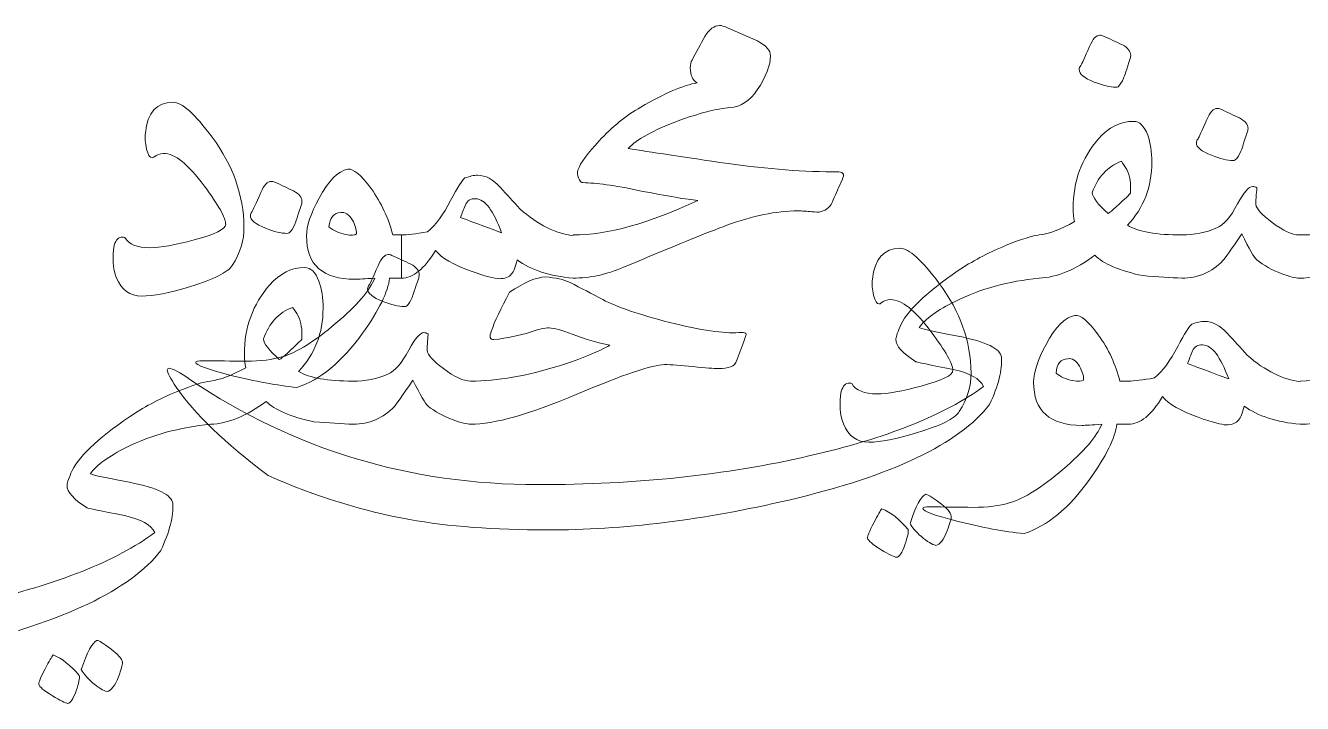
# Model space of a CAD drawing. Extents: x 846 to 947, y 421 to 797.
# Drawn here: x 933.437 to 934.757, y 742.934 to 743.635 of the extents above; entities that cross this region are included whole.
import ezdxf

# ---------------------------------------------------------------- set-up
doc = ezdxf.new("R2010")
doc.units = 0
doc.header["$MEASUREMENT"] = 0
doc.layers.add('Dim', color=252, linetype='CONTINUOUS', lineweight=0)
doc.layers.add('UG-Khartosha', color=252, linetype='CONTINUOUS', lineweight=20)

# ---------------------------------------------------------------- blocks, each defined once
blk = doc.blocks.new('fghty')
at = {"layer": 'UG-Khartosha'}
for points, knots in [([(-277.8223, -80.7615), (-277.8173, -80.7536), (-277.812, -80.7496), (-277.8064, -80.7496), (-277.8064, -80.7496), (-277.8039, -80.7496), (-277.8013, -80.7503), (-277.7984, -80.7516)], [0.63333333, 0.63333333, 0.63333333, 0.63333333, 0.66666667, 0.66666667, 0.66666667, 0.66666668, 0.7, 0.7, 0.7, 0.7]), ([(-277.4049, -80.7722), (-277.4013, -80.7641), (-277.3977, -80.7601), (-277.3938, -80.7601), (-277.3938, -80.7601), (-277.3925, -80.7601), (-277.3912, -80.7604), (-277.3898, -80.761)], [0.5833333, 0.5833333, 0.5833333, 0.5833333, 0.6666667, 0.6666667, 0.6666667, 0.6666667, 0.75, 0.75, 0.75, 0.75]), ([(-277.7652, -80.7663), (-277.7557, -80.7714), (-277.751, -80.7767), (-277.751, -80.7824), (-277.751, -80.7824), (-277.751, -80.7926), (-277.7558, -80.8049), (-277.7654, -80.8195)], [0.73333333, 0.73333333, 0.73333333, 0.73333333, 0.76666667, 0.76666667, 0.76666667, 0.76666668, 0.8, 0.8, 0.8, 0.8]), ([(-277.3693, -80.7705), (-277.3632, -80.7739), (-277.3602, -80.7776), (-277.3602, -80.7818), (-277.3602, -80.7818), (-277.3602, -80.7828), (-277.3604, -80.7839), (-277.3608, -80.7853)], [0.8333333, 0.8333333, 0.8333333, 0.8333333, 0.9166667, 0.9166667, 0.9166667, 0.9166667, 1, 1, 1, 1]), ([(-277.8305, -80.8118), (-277.8355, -80.8088), (-277.8381, -80.8034), (-277.8381, -80.7954), (-277.8381, -80.7954), (-277.8381, -80.7921), (-277.8374, -80.7892), (-277.8361, -80.787)], [0.53333333, 0.53333333, 0.53333333, 0.53333333, 0.56666667, 0.56666667, 0.56666667, 0.56666668, 0.6, 0.6, 0.6, 0.6]), ([(-277.3998, -80.8109), (-277.4107, -80.8066), (-277.4162, -80.802), (-277.4162, -80.7974), (-277.4162, -80.7974), (-277.4162, -80.7961), (-277.4156, -80.7946), (-277.4144, -80.793)], [0.3333333, 0.3333333, 0.3333333, 0.3333333, 0.4166667, 0.4166667, 0.4166667, 0.4166667, 0.5, 0.5, 0.5, 0.5]), ([(-277.374, -80.816), (-277.3746, -80.8164), (-277.3755, -80.8166), (-277.3766, -80.8166), (-277.3766, -80.8166), (-277.3826, -80.8166), (-277.3903, -80.8147), (-277.3998, -80.8109)], [0.1666667, 0.1666667, 0.1666667, 0.1666667, 0.25, 0.25, 0.25, 0.25, 0.3333333, 0.3333333, 0.3333333, 0.3333333]), ([(-278.4292, -80.8663), (-278.4268, -80.844), (-278.4168, -80.8328), (-278.3993, -80.8328), (-278.3993, -80.8328), (-278.3897, -80.8328), (-278.3755, -80.8454), (-278.3566, -80.8709)], [0.8421053, 0.8421053, 0.8421053, 0.8421053, 0.8947368, 0.8947368, 0.8947368, 0.8947369, 0.9473684, 0.9473684, 0.9473684, 0.9473684]), ([(-277.2777, -80.8517), (-277.2741, -80.8436), (-277.2704, -80.8395), (-277.2666, -80.8395), (-277.2666, -80.8395), (-277.2653, -80.8395), (-277.264, -80.8398), (-277.2626, -80.8404)], [0.5833333, 0.5833333, 0.5833333, 0.5833333, 0.6666667, 0.6666667, 0.6666667, 0.6666667, 0.75, 0.75, 0.75, 0.75]), ([(-276.7414, -80.8663), (-276.739, -80.844), (-276.729, -80.8328), (-276.7115, -80.8328), (-276.7115, -80.8328), (-276.7019, -80.8328), (-276.6877, -80.8454), (-276.6688, -80.8709)], [0.8421053, 0.8421053, 0.8421053, 0.8421053, 0.8947368, 0.8947368, 0.8947368, 0.8947369, 0.9473684, 0.9473684, 0.9473684, 0.9473684]), ([(-277.3953, -80.8726), (-277.3842, -80.86), (-277.3714, -80.8536), (-277.3571, -80.8536), (-277.3571, -80.8536), (-277.3507, -80.8536), (-277.3456, -80.8586), (-277.3418, -80.8686)], [0.5384615, 0.5384615, 0.5384615, 0.5384615, 0.6153846, 0.6153846, 0.6153846, 0.6153846, 0.6923077, 0.6923077, 0.6923077, 0.6923077]), ([(-277.2421, -80.8499), (-277.236, -80.8533), (-277.233, -80.8571), (-277.233, -80.8612), (-277.233, -80.8612), (-277.233, -80.8622), (-277.2332, -80.8633), (-277.2336, -80.8647)], [0.8333333, 0.8333333, 0.8333333, 0.8333333, 0.9166667, 0.9166667, 0.9166667, 0.9166667, 1, 1, 1, 1]), ([(-277.3418, -80.8686), (-277.3388, -80.877), (-277.3373, -80.8868), (-277.3373, -80.8977), (-277.3373, -80.8977), (-277.3373, -80.9249), (-277.3462, -80.9477), (-277.3639, -80.9664)], [0.6923077, 0.6923077, 0.6923077, 0.6923077, 0.7692308, 0.7692308, 0.7692308, 0.7692308, 0.8461538, 0.8461538, 0.8461538, 0.8461538]), ([(-278.42, -80.8924), (-278.4207, -80.893), (-278.4213, -80.8931), (-278.4219, -80.8931), (-278.4219, -80.8931), (-278.4244, -80.8931), (-278.4264, -80.89), (-278.4279, -80.8836)], [0.6842105, 0.6842105, 0.6842105, 0.6842105, 0.7368421, 0.7368421, 0.7368421, 0.7368421, 0.7894737, 0.7894737, 0.7894737, 0.7894737]), ([(-277.4212, -80.9624), (-277.4222, -80.9585), (-277.4227, -80.9536), (-277.4227, -80.948), (-277.4227, -80.948), (-277.4227, -80.9186), (-277.4135, -80.8934), (-277.3953, -80.8726)], [0.3846154, 0.3846154, 0.3846154, 0.3846154, 0.4615385, 0.4615385, 0.4615385, 0.4615385, 0.5384615, 0.5384615, 0.5384615, 0.5384615]), ([(-277.2726, -80.8904), (-277.2835, -80.886), (-277.289, -80.8815), (-277.289, -80.8769), (-277.289, -80.8769), (-277.289, -80.8755), (-277.2884, -80.874), (-277.2872, -80.8724)], [0.3333333, 0.3333333, 0.3333333, 0.3333333, 0.4166667, 0.4166667, 0.4166667, 0.4166667, 0.5, 0.5, 0.5, 0.5]), ([(-276.7321, -80.8924), (-276.7328, -80.893), (-276.7335, -80.8931), (-276.7341, -80.8931), (-276.7341, -80.8931), (-276.7366, -80.8931), (-276.7385, -80.89), (-276.7401, -80.8836)], [0.6842105, 0.6842105, 0.6842105, 0.6842105, 0.7368421, 0.7368421, 0.7368421, 0.7368421, 0.7894737, 0.7894737, 0.7894737, 0.7894737]), ([(-278.3654, -80.9234), (-278.3828, -80.9001), (-278.3974, -80.8884), (-278.4095, -80.8884), (-278.4095, -80.8884), (-278.4134, -80.8884), (-278.4169, -80.8897), (-278.42, -80.8924)], [0.5789474, 0.5789474, 0.5789474, 0.5789474, 0.6315789, 0.6315789, 0.6315789, 0.631579, 0.6842105, 0.6842105, 0.6842105, 0.6842105]), ([(-277.7968, -80.8994), (-277.7541, -80.9054), (-277.714, -80.9085), (-277.677, -80.9085), (-277.677, -80.9085), (-277.6711, -80.9085), (-277.6703, -80.9123), (-277.6747, -80.9201)], [0.93333333, 0.93333333, 0.93333333, 0.93333333, 0.96666667, 0.96666667, 0.96666667, 0.96666668, 1, 1, 1, 1]), ([(-277.2468, -80.8955), (-277.2474, -80.8959), (-277.2483, -80.896), (-277.2494, -80.896), (-277.2494, -80.896), (-277.2554, -80.896), (-277.2631, -80.8941), (-277.2726, -80.8904)], [0.1666667, 0.1666667, 0.1666667, 0.1666667, 0.25, 0.25, 0.25, 0.25, 0.3333333, 0.3333333, 0.3333333, 0.3333333]), ([(-276.6776, -80.9234), (-276.6949, -80.9001), (-276.7096, -80.8884), (-276.7216, -80.8884), (-276.7216, -80.8884), (-276.7256, -80.8884), (-276.7291, -80.8897), (-276.7321, -80.8924)], [0.5789474, 0.5789474, 0.5789474, 0.5789474, 0.6315789, 0.6315789, 0.6315789, 0.631579, 0.6842105, 0.6842105, 0.6842105, 0.6842105]), ([(-278.0825, -80.915), (-278.0774, -80.9131), (-278.0728, -80.9121), (-278.0687, -80.9121), (-278.0687, -80.9121), (-278.0602, -80.9121), (-278.052, -80.9165), (-278.0441, -80.9252)], [0.6666667, 0.6666667, 0.6666667, 0.6666667, 0.7333333, 0.7333333, 0.7333333, 0.7333333, 0.8, 0.8, 0.8, 0.8]), ([(-276.3947, -80.915), (-276.3895, -80.9131), (-276.385, -80.9121), (-276.3809, -80.9121), (-276.3809, -80.9121), (-276.3724, -80.9121), (-276.3642, -80.9165), (-276.3563, -80.9252)], [0.6666667, 0.6666667, 0.6666667, 0.6666667, 0.7333333, 0.7333333, 0.7333333, 0.7333333, 0.8, 0.8, 0.8, 0.8]), ([(-278.3762, -80.9822), (-278.3533, -80.9762), (-278.342, -80.9705), (-278.342, -80.9653), (-278.342, -80.9653), (-278.342, -80.9585), (-278.3498, -80.9446), (-278.3654, -80.9234)], [0.4736842, 0.4736842, 0.4736842, 0.4736842, 0.5263158, 0.5263158, 0.5263158, 0.5263158, 0.5789474, 0.5789474, 0.5789474, 0.5789474]), ([(-277.2443, -80.9432), (-277.2376, -80.9306), (-277.2321, -80.9243), (-277.2279, -80.9243), (-277.2279, -80.9243), (-277.2266, -80.9243), (-277.2251, -80.9248), (-277.2234, -80.9257)], [0.5333333, 0.5333333, 0.5333333, 0.5333333, 0.6, 0.6, 0.6, 0.6, 0.6666667, 0.6666667, 0.6666667, 0.6666667]), ([(-276.6884, -80.9822), (-276.6655, -80.9762), (-276.6541, -80.9705), (-276.6541, -80.9653), (-276.6541, -80.9653), (-276.6541, -80.9585), (-276.6619, -80.9446), (-276.6776, -80.9234)], [0.4736842, 0.4736842, 0.4736842, 0.4736842, 0.5263158, 0.5263158, 0.5263158, 0.5263158, 0.5789474, 0.5789474, 0.5789474, 0.5789474]), ([(-278.1803, -81.0237), (-278.1911, -81.0245), (-278.1982, -81.0249), (-278.2018, -81.0249), (-278.2018, -81.0249), (-278.2368, -81.0249), (-278.2544, -81.0093), (-278.2544, -80.9779), (-278.2544, -80.9779), (-278.2544, -80.9674), (-278.2498, -80.9537), (-278.2408, -80.937)], [0.5555556, 0.5555556, 0.5555556, 0.5555556, 0.6111111, 0.6111111, 0.6111111, 0.6111111, 0.6666667, 0.6666667, 0.6666667, 0.6666667, 0.7222222, 0.7222222, 0.7222222, 0.7222222]), ([(-276.4925, -81.0237), (-276.5033, -81.0245), (-276.5104, -81.0249), (-276.514, -81.0249), (-276.514, -81.0249), (-276.549, -81.0249), (-276.5665, -81.0093), (-276.5665, -80.9779), (-276.5665, -80.9779), (-276.5665, -80.9674), (-276.562, -80.9537), (-276.5529, -80.937)], [0.5555556, 0.5555556, 0.5555556, 0.5555556, 0.6111111, 0.6111111, 0.6111111, 0.6111111, 0.6666667, 0.6666667, 0.6666667, 0.6666667, 0.7222222, 0.7222222, 0.7222222, 0.7222222]), ([(-277.706, -80.9517), (-277.7115, -80.9511), (-277.7166, -80.9508), (-277.7214, -80.9508), (-277.7214, -80.9508), (-277.7449, -80.9508), (-277.7706, -80.956), (-277.7984, -80.9664)], [0.1, 0.1, 0.1, 0.1, 0.13333333, 0.13333333, 0.13333333, 0.13333334, 0.16666667, 0.16666667, 0.16666667, 0.16666667]), ([(-276.936, -80.9612), (-276.9494, -80.9597), (-276.9597, -80.959), (-276.9668, -80.959), (-276.9668, -80.959), (-276.9798, -80.959), (-277.0118, -80.9698), (-277.0627, -80.9914)], [0.16, 0.16, 0.16, 0.16, 0.2, 0.2, 0.2, 0.20000001, 0.24, 0.24, 0.24, 0.24]), ([(-276.8952, -80.9614), (-276.8985, -80.9627), (-276.9029, -80.9633), (-276.9084, -80.9633), (-276.9084, -80.9633), (-276.9133, -80.9633), (-276.9224, -80.9626), (-276.936, -80.9612)], [0.08, 0.08, 0.08, 0.08, 0.12, 0.12, 0.12, 0.12000001, 0.16, 0.16, 0.16, 0.16]), ([(-278.4629, -80.9879), (-278.4612, -80.982), (-278.4583, -80.9791), (-278.4541, -80.9791), (-278.4541, -80.9791), (-278.4532, -80.9791), (-278.4523, -80.9793), (-278.4513, -80.9797)], [0.2631579, 0.2631579, 0.2631579, 0.2631579, 0.3157895, 0.3157895, 0.3157895, 0.3157895, 0.3684211, 0.3684211, 0.3684211, 0.3684211]), ([(-278.4513, -80.9797), (-278.4474, -80.987), (-278.4383, -80.9907), (-278.4242, -80.9907), (-278.4242, -80.9907), (-278.4128, -80.9907), (-278.3968, -80.9879), (-278.3762, -80.9822)], [0.3684211, 0.3684211, 0.3684211, 0.3684211, 0.4210526, 0.4210526, 0.4210526, 0.4210526, 0.4736842, 0.4736842, 0.4736842, 0.4736842]), ([(-276.7751, -80.9879), (-276.7733, -80.982), (-276.7704, -80.9791), (-276.7663, -80.9791), (-276.7663, -80.9791), (-276.7653, -80.9791), (-276.7645, -80.9793), (-276.7635, -80.9797)], [0.2631579, 0.2631579, 0.2631579, 0.2631579, 0.3157895, 0.3157895, 0.3157895, 0.3157895, 0.3684211, 0.3684211, 0.3684211, 0.3684211]), ([(-276.7635, -80.9797), (-276.7595, -80.987), (-276.7505, -80.9907), (-276.7364, -80.9907), (-276.7364, -80.9907), (-276.725, -80.9907), (-276.709, -80.9879), (-276.6884, -80.9822)], [0.3684211, 0.3684211, 0.3684211, 0.3684211, 0.4210526, 0.4210526, 0.4210526, 0.4210526, 0.4736842, 0.4736842, 0.4736842, 0.4736842]), ([(-278.3803, -81.0328), (-278.4034, -81.0398), (-278.4209, -81.0432), (-278.4329, -81.0432), (-278.4329, -81.0432), (-278.4459, -81.0432), (-278.4552, -81.0366), (-278.4607, -81.0232)], [0.1052632, 0.1052632, 0.1052632, 0.1052632, 0.1578947, 0.1578947, 0.1578947, 0.1578947, 0.2105263, 0.2105263, 0.2105263, 0.2105263]), ([(-278.0319, -81.0192), (-278.0346, -81.0226), (-278.0391, -81.0243), (-278.0455, -81.0243), (-278.0455, -81.0243), (-278.0504, -81.0243), (-278.0605, -81.0216), (-278.0757, -81.0161)], [0.1333333, 0.1333333, 0.1333333, 0.1333333, 0.2, 0.2, 0.2, 0.2, 0.2666667, 0.2666667, 0.2666667, 0.2666667]), ([(-276.6925, -81.0328), (-276.7156, -81.0398), (-276.733, -81.0432), (-276.7451, -81.0432), (-276.7451, -81.0432), (-276.7581, -81.0432), (-276.7674, -81.0366), (-276.7728, -81.0232)], [0.1052632, 0.1052632, 0.1052632, 0.1052632, 0.1578947, 0.1578947, 0.1578947, 0.1578947, 0.2105263, 0.2105263, 0.2105263, 0.2105263]), ([(-276.3441, -81.0192), (-276.3467, -81.0226), (-276.3512, -81.0243), (-276.3576, -81.0243), (-276.3576, -81.0243), (-276.3625, -81.0243), (-276.3727, -81.0216), (-276.3879, -81.0161)], [0.1333333, 0.1333333, 0.1333333, 0.1333333, 0.2, 0.2, 0.2, 0.2, 0.2666667, 0.2666667, 0.2666667, 0.2666667]), ([(-277.5934, -81.1144), (-277.6078, -81.1053), (-277.6151, -81.0972), (-277.6151, -81.0901), (-277.6151, -81.0901), (-277.6151, -81.0885), (-277.6137, -81.084), (-277.6108, -81.0769)], [0.75, 0.75, 0.75, 0.75, 0.79166667, 0.79166667, 0.79166667, 0.79166668, 0.83333333, 0.83333333, 0.83333333, 0.83333333]), ([(-278.3363, -81.1292), (-278.3617, -81.1227), (-278.3745, -81.1181), (-278.3745, -81.115), (-278.3745, -81.115), (-278.3745, -81.1139), (-278.3719, -81.1134), (-278.3668, -81.1134)], [0.2222222, 0.2222222, 0.2222222, 0.2222222, 0.2777778, 0.2777778, 0.2777778, 0.2777778, 0.3333333, 0.3333333, 0.3333333, 0.3333333]), ([(-276.6484, -81.1292), (-276.6739, -81.1227), (-276.6866, -81.1181), (-276.6866, -81.115), (-276.6866, -81.115), (-276.6866, -81.1139), (-276.6841, -81.1134), (-276.679, -81.1134)], [0.2222222, 0.2222222, 0.2222222, 0.2222222, 0.2777778, 0.2777778, 0.2777778, 0.2777778, 0.3333333, 0.3333333, 0.3333333, 0.3333333]), ([(-278.3956, -81.1422), (-278.4021, -81.1325), (-278.4054, -81.1263), (-278.4054, -81.1235), (-278.4054, -81.1235), (-278.4054, -81.1222), (-278.4048, -81.1216), (-278.4035, -81.1216), (-278.4035, -81.1216), (-278.4001, -81.1216), (-278.3922, -81.1258), (-278.3798, -81.1343)], [0.4166667, 0.4166667, 0.4166667, 0.4166667, 0.4583333, 0.4583333, 0.4583333, 0.4583333, 0.5, 0.5, 0.5, 0.5, 0.5416667, 0.5416667, 0.5416667, 0.5416667]), ([(-278.3798, -81.1343), (-278.2677, -81.21), (-278.1422, -81.2478), (-278.0034, -81.2478), (-278.0034, -81.2478), (-277.8971, -81.2478), (-277.7991, -81.2375), (-277.7095, -81.2167)], [0.54166667, 0.54166667, 0.54166667, 0.54166667, 0.58333333, 0.58333333, 0.58333333, 0.58333334, 0.625, 0.625, 0.625, 0.625]), ([(-277.7312, -81.2645), (-277.8233, -81.2862), (-277.9108, -81.297), (-277.9935, -81.297), (-277.9935, -81.297), (-278.0508, -81.297), (-278.1004, -81.2932), (-278.1427, -81.2857)], [0.25, 0.25, 0.25, 0.25, 0.29166667, 0.29166667, 0.29166667, 0.29166668, 0.33333333, 0.33333333, 0.33333333, 0.33333333])]:
    blk.add_open_spline(points, degree=3, knots=knots, dxfattribs=at)
for points in [[(-277.7984, -80.7516), (-277.7873, -80.7565), (-277.7762, -80.7614), (-277.7652, -80.7663)], [(-277.8361, -80.787), (-277.8315, -80.7785), (-277.8269, -80.77), (-277.8223, -80.7615)], [(-277.4144, -80.793), (-277.4134, -80.7914), (-277.4101, -80.7845), (-277.4049, -80.7722)], [(-277.3898, -80.761), (-277.3831, -80.7641), (-277.3762, -80.7673), (-277.3693, -80.7705)], [(-277.3608, -80.7853), (-277.3648, -80.7975), (-277.3671, -80.8046), (-277.3679, -80.8067)], [(-277.8917, -80.8381), (-277.8658, -80.823), (-277.8453, -80.8143), (-277.8305, -80.8118)], [(-277.3679, -80.8067), (-277.3697, -80.811), (-277.3718, -80.8141), (-277.374, -80.816)], [(-277.7654, -80.8195), (-277.7734, -80.8313), (-277.7832, -80.8377), (-277.7951, -80.8387)], [(-277.9369, -80.8748), (-277.9229, -80.8596), (-277.9077, -80.8473), (-277.8917, -80.8381)], [(-277.7951, -80.8387), (-277.8094, -80.8398), (-277.8283, -80.8447), (-277.8519, -80.8533)], [(-277.2626, -80.8404), (-277.2559, -80.8436), (-277.249, -80.8468), (-277.2421, -80.8499)], [(-277.8519, -80.8533), (-277.8781, -80.8632), (-277.8959, -80.873), (-277.9056, -80.883)], [(-277.2872, -80.8724), (-277.2862, -80.8709), (-277.2829, -80.8639), (-277.2777, -80.8517)], [(-278.4279, -80.8836), (-278.4293, -80.8771), (-278.4298, -80.8714), (-278.4292, -80.8663)], [(-278.3566, -80.8709), (-278.334, -80.9015), (-278.3226, -80.934), (-278.3222, -80.9681)], [(-277.2336, -80.8647), (-277.2376, -80.8769), (-277.2399, -80.8841), (-277.2406, -80.8861)], [(-277.135, -80.8805), (-277.119, -80.8697), (-277.106, -80.8642), (-277.096, -80.8638)], [(-277.096, -80.8638), (-277.0853, -80.8648), (-277.0764, -80.8667), (-277.0694, -80.8697)], [(-277.0694, -80.8697), (-277.0576, -80.876), (-277.0457, -80.8822), (-277.0339, -80.8884)], [(-276.7401, -80.8836), (-276.7415, -80.8771), (-276.742, -80.8714), (-276.7414, -80.8663)], [(-276.6688, -80.8709), (-276.6462, -80.9015), (-276.6347, -80.934), (-276.6343, -80.9681)], [(-277.9601, -80.9067), (-277.9571, -80.8986), (-277.9494, -80.888), (-277.9369, -80.8748)], [(-277.9056, -80.883), (-277.8819, -80.8868), (-277.8456, -80.8923), (-277.7968, -80.8994)], [(-277.1548, -80.9229), (-277.1512, -80.912), (-277.1446, -80.8978), (-277.135, -80.8805)], [(-277.3704, -80.8969), (-277.3854, -80.9025), (-277.396, -80.9139), (-277.402, -80.9311)], [(-277.3645, -80.9059), (-277.3663, -80.9029), (-277.3683, -80.8999), (-277.3704, -80.8969)], [(-277.2406, -80.8861), (-277.2425, -80.8904), (-277.2446, -80.8935), (-277.2468, -80.8955)], [(-277.0339, -80.8884), (-277.0178, -80.8967), (-276.9936, -80.905), (-276.9612, -80.9132)], [(-278.2408, -80.937), (-278.2306, -80.9179), (-278.2201, -80.9075), (-278.2094, -80.9056)], [(-278.2094, -80.9056), (-278.2036, -80.9047), (-278.1952, -80.9117), (-278.1843, -80.9265)], [(-277.9594, -80.915), (-277.9607, -80.9116), (-277.9609, -80.9089), (-277.9601, -80.9067)], [(-277.3605, -80.9316), (-277.3598, -80.9212), (-277.361, -80.9127), (-277.3645, -80.9059)], [(-276.9612, -80.9132), (-276.9273, -80.9217), (-276.9023, -80.9254), (-276.8863, -80.9243)], [(-276.5529, -80.937), (-276.5428, -80.9179), (-276.5323, -80.9075), (-276.5216, -80.9056)], [(-276.5216, -80.9056), (-276.5158, -80.9047), (-276.5074, -80.9117), (-276.4964, -80.9265)], [(-278.1843, -80.9265), (-278.173, -80.9423), (-278.1652, -80.9591), (-278.1608, -80.9769)], [(-278.098, -80.9395), (-278.0905, -80.9251), (-278.0853, -80.9169), (-278.0825, -80.915)], [(-278.0441, -80.9252), (-278.0369, -80.9329), (-278.0298, -80.9407), (-278.0229, -80.9486)], [(-277.9542, -80.9201), (-277.9564, -80.9201), (-277.9582, -80.9183), (-277.9594, -80.915)], [(-277.8926, -80.9288), (-277.9203, -80.9231), (-277.9408, -80.9203), (-277.9542, -80.9201)], [(-277.6747, -80.9201), (-277.6779, -80.9272), (-277.6811, -80.9343), (-277.684, -80.9415)], [(-277.2234, -80.9257), (-277.2234, -80.9266), (-277.2236, -80.9292), (-277.224, -80.9333)], [(-277.1559, -80.9296), (-277.1563, -80.928), (-277.1559, -80.9257), (-277.1548, -80.9229)], [(-277.1126, -80.9237), (-277.1241, -80.9275), (-277.1373, -80.9302), (-277.1522, -80.9319)], [(-277.092, -80.9192), (-277.0967, -80.919), (-277.1036, -80.9205), (-277.1126, -80.9237)], [(-277.0671, -80.9259), (-277.0783, -80.9216), (-277.0866, -80.9194), (-277.092, -80.9192)], [(-277.0262, -80.9378), (-277.0399, -80.9352), (-277.0536, -80.9312), (-277.0671, -80.9259)], [(-276.8863, -80.9243), (-276.8825, -80.9241), (-276.8802, -80.9243), (-276.8792, -80.9249)], [(-276.8792, -80.9249), (-276.8783, -80.9254), (-276.8781, -80.9262), (-276.8787, -80.9274)], [(-276.4964, -80.9265), (-276.4851, -80.9423), (-276.4773, -80.9591), (-276.473, -80.9769)], [(-276.4102, -80.9395), (-276.4027, -80.9251), (-276.3974, -80.9169), (-276.3947, -80.915)], [(-276.3563, -80.9252), (-276.349, -80.9329), (-276.342, -80.9407), (-276.335, -80.9486)], [(-278.1232, -80.9735), (-278.1143, -80.9661), (-278.1059, -80.9548), (-278.098, -80.9395)], [(-278.0709, -80.9375), (-278.0764, -80.9373), (-278.0801, -80.9395), (-278.0819, -80.9442)], [(-278.0427, -80.9746), (-278.0515, -80.9502), (-278.061, -80.9379), (-278.0709, -80.9375)], [(-277.9652, -80.9769), (-277.9279, -80.9769), (-277.8828, -80.9643), (-277.8299, -80.9393)], [(-277.8299, -80.9393), (-277.8417, -80.9383), (-277.8627, -80.9348), (-277.8926, -80.9288)], [(-277.402, -80.9311), (-277.4016, -80.936), (-277.3959, -80.9435), (-277.3848, -80.9536)], [(-277.3848, -80.9536), (-277.381, -80.9514), (-277.373, -80.9441), (-277.3605, -80.9316)], [(-277.224, -80.9333), (-277.2243, -80.9374), (-277.2245, -80.941), (-277.2245, -80.9438)], [(-277.1522, -80.9319), (-277.1543, -80.9321), (-277.1555, -80.9313), (-277.1559, -80.9296)], [(-277.081, -80.9602), (-277.0567, -80.9525), (-277.0385, -80.945), (-277.0262, -80.9378)], [(-276.8798, -80.9308), (-276.8826, -80.9387), (-276.8855, -80.9465), (-276.8883, -80.9542)], [(-276.8787, -80.9274), (-276.8794, -80.9292), (-276.8798, -80.9304), (-276.8798, -80.9308)], [(-276.4353, -80.9735), (-276.4265, -80.9661), (-276.4181, -80.9548), (-276.4102, -80.9395)], [(-276.3831, -80.9375), (-276.3886, -80.9373), (-276.3922, -80.9395), (-276.3941, -80.9442)], [(-276.3548, -80.9746), (-276.3637, -80.9502), (-276.3731, -80.9379), (-276.3831, -80.9375)], [(-276.2774, -80.9769), (-276.24, -80.9769), (-276.195, -80.9643), (-276.142, -80.9393)], [(-278.2173, -80.9526), (-278.2249, -80.9529), (-278.2291, -80.9581), (-278.2301, -80.9681)], [(-278.2046, -80.9608), (-278.2082, -80.9545), (-278.2124, -80.9518), (-278.2173, -80.9526)], [(-278.0819, -80.9442), (-278.0838, -80.9488), (-278.0856, -80.9533), (-278.0873, -80.9579)], [(-278.0229, -80.9486), (-278.0029, -80.9659), (-277.9837, -80.9755), (-277.9652, -80.9775)], [(-277.6984, -80.952), (-277.6992, -80.9522), (-277.7018, -80.9521), (-277.706, -80.9517)], [(-277.684, -80.9415), (-277.6868, -80.9475), (-277.6917, -80.951), (-277.6984, -80.952)], [(-277.2669, -80.9693), (-277.2594, -80.966), (-277.2518, -80.9574), (-277.2443, -80.9432)], [(-277.2245, -80.9438), (-277.224, -80.9483), (-277.2181, -80.9548), (-277.2067, -80.9633)], [(-276.8883, -80.9542), (-276.8896, -80.9578), (-276.892, -80.9602), (-276.8952, -80.9614)], [(-276.5295, -80.9526), (-276.537, -80.9529), (-276.5413, -80.9581), (-276.5422, -80.9681)], [(-276.5168, -80.9608), (-276.5203, -80.9545), (-276.5246, -80.9518), (-276.5295, -80.9526)], [(-276.3941, -80.9442), (-276.396, -80.9488), (-276.3977, -80.9533), (-276.3995, -80.9579)], [(-276.335, -80.9486), (-276.3151, -80.9659), (-276.2959, -80.9755), (-276.2774, -80.9775)], [(-278.3222, -80.9681), (-278.322, -80.9824), (-278.3262, -80.9964), (-278.3349, -81.0099)], [(-278.2301, -80.9681), (-278.2251, -80.9722), (-278.2192, -80.9749), (-278.2119, -80.9763)], [(-278.2001, -80.9757), (-278.2001, -80.9708), (-278.2016, -80.9658), (-278.2046, -80.9608)], [(-278.0873, -80.9579), (-278.0871, -80.9579), (-278.0723, -80.9635), (-278.0427, -80.9746)], [(-277.7984, -80.9664), (-277.8194, -80.9741), (-277.8567, -80.9893), (-277.9104, -81.0119)], [(-277.4594, -80.9769), (-277.4493, -80.9757), (-277.4365, -80.9709), (-277.4212, -80.9624)], [(-277.3639, -80.9664), (-277.3519, -80.9734), (-277.3322, -80.9769), (-277.3048, -80.9769)], [(-277.2067, -80.9633), (-277.1948, -80.9723), (-277.1851, -80.9769), (-277.1774, -80.9769)], [(-277.1774, -80.9769), (-277.1481, -80.9769), (-277.116, -80.9713), (-277.081, -80.9602)], [(-276.6343, -80.9681), (-276.6341, -80.9824), (-276.6384, -80.9964), (-276.6471, -81.0099)], [(-276.5422, -80.9681), (-276.5373, -80.9722), (-276.5313, -80.9749), (-276.5241, -80.9763)], [(-276.5122, -80.9757), (-276.5122, -80.9708), (-276.5138, -80.9658), (-276.5168, -80.9608)], [(-276.3995, -80.9579), (-276.3993, -80.9579), (-276.3844, -80.9635), (-276.3548, -80.9746)], [(-278.2119, -80.9763), (-278.206, -80.9775), (-278.202, -80.9773), (-278.2001, -80.9757)], [(-278.1608, -80.9769), (-278.1608, -80.9769), (-278.1515, -80.9769), (-278.1515, -80.9769)], [(-278.1515, -80.9769), (-278.1453, -80.9769), (-278.1358, -80.9757), (-278.1232, -80.9735)], [(-278.1515, -80.9769), (-278.1515, -80.9769), (-278.1515, -81.0237), (-278.1515, -81.0237)], [(-278.1515, -81.0237), (-278.1515, -81.0237), (-278.1515, -80.9769), (-278.1515, -80.9769)], [(-277.4962, -80.9884), (-277.4786, -80.9813), (-277.4663, -80.9775), (-277.4594, -80.9769)], [(-277.3048, -80.9769), (-277.2914, -80.9769), (-277.2787, -80.9743), (-277.2669, -80.9693)], [(-277.2398, -80.9757), (-277.2518, -80.9935), (-277.2586, -81.0029), (-277.2598, -81.0043)], [(-277.2234, -81.004), (-277.2263, -81.0016), (-277.2317, -80.9921), (-277.2398, -80.9757)], [(-276.5241, -80.9763), (-276.5181, -80.9775), (-276.5142, -80.9773), (-276.5122, -80.9757)], [(-276.473, -80.9769), (-276.473, -80.9769), (-276.4636, -80.9769), (-276.4636, -80.9769)], [(-276.4636, -80.9769), (-276.4574, -80.9769), (-276.448, -80.9757), (-276.4353, -80.9735)], [(-278.4607, -81.0232), (-278.4646, -81.0132), (-278.4653, -81.0015), (-278.4629, -80.9879)], [(-278.1144, -80.9937), (-278.1265, -81.0137), (-278.1388, -81.0237), (-278.1515, -81.0237)], [(-278.0757, -81.0161), (-278.0949, -81.0094), (-278.1079, -81.0019), (-278.1144, -80.9937)], [(-277.5473, -81.0156), (-277.533, -81.0057), (-277.5159, -80.9967), (-277.4962, -80.9884)], [(-277.0627, -80.9914), (-277.1135, -81.0129), (-277.1517, -81.0237), (-277.1774, -81.0237)], [(-276.7728, -81.0232), (-276.7768, -81.0132), (-276.7775, -81.0015), (-276.7751, -80.9879)], [(-276.4266, -80.9937), (-276.4386, -81.0137), (-276.451, -81.0237), (-276.4636, -81.0237)], [(-276.3879, -81.0161), (-276.4071, -81.0094), (-276.42, -81.0019), (-276.4266, -80.9937)], [(-278.3349, -81.0099), (-278.3398, -81.0175), (-278.355, -81.0251), (-278.3803, -81.0328)], [(-278.026, -81.004), (-278.0279, -81.0117), (-278.0298, -81.0168), (-278.0319, -81.0192)], [(-277.9652, -81.0237), (-277.9907, -81.0215), (-278.0109, -81.0149), (-278.026, -81.004)], [(-277.3992, -80.9989), (-277.4203, -81.0147), (-277.4404, -81.023), (-277.4594, -81.0237)], [(-277.3472, -81.021), (-277.3725, -81.0156), (-277.3898, -81.0083), (-277.3992, -80.9989)], [(-277.2598, -81.0043), (-277.2723, -81.0173), (-277.2872, -81.0237), (-277.3048, -81.0237)], [(-277.1963, -81.0189), (-277.2072, -81.0148), (-277.2162, -81.0098), (-277.2234, -81.004)], [(-276.6471, -81.0099), (-276.652, -81.0175), (-276.6671, -81.0251), (-276.6925, -81.0328)], [(-276.3381, -81.004), (-276.3401, -81.0117), (-276.342, -81.0168), (-276.3441, -81.0192)], [(-276.2774, -81.0237), (-276.3028, -81.0215), (-276.3231, -81.0149), (-276.3381, -81.004)], [(-278.2225, -81.0727), (-278.1997, -81.0533), (-278.1856, -81.037), (-278.1803, -81.0237)], [(-278.1642, -81.0237), (-278.1659, -81.0384), (-278.1757, -81.0584), (-278.1936, -81.0836)], [(-278.1515, -81.0237), (-278.1515, -81.0237), (-278.1642, -81.0237), (-278.1642, -81.0237)], [(-277.9104, -81.0119), (-277.9288, -81.0198), (-277.9471, -81.0237), (-277.9652, -81.0237)], [(-277.6108, -81.0769), (-277.6041, -81.0603), (-277.5829, -81.0399), (-277.5473, -81.0156)], [(-277.4594, -81.0237), (-277.4932, -81.0271), (-277.5234, -81.0354), (-277.5501, -81.0486)], [(-277.3048, -81.0237), (-277.3168, -81.0232), (-277.331, -81.0222), (-277.3472, -81.021)], [(-277.1774, -81.0237), (-277.1813, -81.0237), (-277.1876, -81.0221), (-277.1963, -81.0189)], [(-276.5347, -81.0727), (-276.5118, -81.0533), (-276.4978, -81.037), (-276.4925, -81.0237)], [(-276.4763, -81.0237), (-276.4781, -81.0384), (-276.4878, -81.0584), (-276.5058, -81.0836)], [(-276.4636, -81.0237), (-276.4636, -81.0237), (-276.4763, -81.0237), (-276.4763, -81.0237)], [(-276.2226, -81.0119), (-276.241, -81.0198), (-276.2592, -81.0237), (-276.2774, -81.0237)], [(-277.5501, -81.0486), (-277.5702, -81.0586), (-277.5834, -81.0681), (-277.5896, -81.0772)], [(-278.2798, -81.1088), (-278.2645, -81.1043), (-278.2455, -81.0922), (-278.2225, -81.0727)], [(-277.5896, -81.0772), (-277.5902, -81.0781), (-277.5761, -81.0813), (-277.5473, -81.0867)], [(-276.592, -81.1088), (-276.5767, -81.1043), (-276.5577, -81.0922), (-276.5347, -81.0727)], [(-278.1936, -81.0836), (-278.2157, -81.1145), (-278.2394, -81.1342), (-278.2648, -81.1424)], [(-277.5473, -81.0867), (-277.5168, -81.0928), (-277.5012, -81.1004), (-277.5004, -81.1097)], [(-276.5058, -81.0836), (-276.5279, -81.1145), (-276.5516, -81.1342), (-276.5769, -81.1424)], [(-278.3668, -81.1134), (-278.3512, -81.1135), (-278.3355, -81.1137), (-278.3197, -81.1139)], [(-278.3197, -81.1139), (-278.3043, -81.1139), (-278.2911, -81.1122), (-278.2798, -81.1088)], [(-277.5527, -81.1229), (-277.5788, -81.1177), (-277.5924, -81.1148), (-277.5934, -81.1144)], [(-277.5004, -81.1097), (-277.4994, -81.1232), (-277.5038, -81.1403), (-277.5133, -81.1608)], [(-276.679, -81.1134), (-276.6634, -81.1135), (-276.6476, -81.1137), (-276.6318, -81.1139)], [(-276.6318, -81.1139), (-276.6165, -81.1139), (-276.6033, -81.1122), (-276.592, -81.1088)], [(-278.2648, -81.1424), (-278.2863, -81.1402), (-278.3101, -81.1357), (-278.3363, -81.1292)], [(-277.5199, -81.1413), (-277.5238, -81.1328), (-277.5347, -81.1267), (-277.5527, -81.1229)], [(-276.5769, -81.1424), (-276.5985, -81.1402), (-276.6223, -81.1357), (-276.6484, -81.1292)], [(-278.2959, -81.238), (-278.3429, -81.2026), (-278.3762, -81.1705), (-278.3956, -81.1422)], [(-277.7095, -81.2167), (-277.6251, -81.1974), (-277.5618, -81.1722), (-277.5199, -81.1413)], [(-277.5133, -81.1608), (-277.5463, -81.2035), (-277.6189, -81.2382), (-277.7312, -81.2645)], [(-278.1427, -81.2857), (-278.1931, -81.2766), (-278.2442, -81.2607), (-278.2959, -81.238)], [(-277.5996, -81.29), (-277.5934, -81.2711), (-277.5877, -81.2605), (-277.5826, -81.2583)], [(-277.5826, -81.2583), (-277.5807, -81.2583), (-277.576, -81.2611), (-277.5685, -81.2668)], [(-277.5685, -81.2668), (-277.56, -81.273), (-277.5555, -81.2781), (-277.5549, -81.2821)], [(-277.6388, -81.2891), (-277.6345, -81.2808), (-277.6317, -81.2758), (-277.6303, -81.2741)], [(-277.6303, -81.2741), (-277.6206, -81.2779), (-277.611, -81.2853), (-277.6018, -81.2964)], [(-277.5549, -81.2821), (-277.5549, -81.2848), (-277.5564, -81.2902), (-277.5594, -81.2979)], [(-277.6457, -81.3058), (-277.6461, -81.3042), (-277.6439, -81.2987), (-277.6388, -81.2891)], [(-277.6018, -81.2964), (-277.6011, -81.2992), (-277.6022, -81.3048), (-277.6052, -81.3131)], [(-277.5873, -81.3042), (-277.5936, -81.2986), (-277.5976, -81.2939), (-277.5996, -81.29)], [(-277.5594, -81.2979), (-277.5632, -81.3076), (-277.5672, -81.3129), (-277.5716, -81.3137)], [(-277.6309, -81.3185), (-277.6402, -81.3128), (-277.6451, -81.3086), (-277.6457, -81.3058)], [(-277.6052, -81.3131), (-277.6084, -81.322), (-277.6114, -81.3265), (-277.6142, -81.3267)], [(-277.5716, -81.3137), (-277.5757, -81.3129), (-277.5809, -81.3097), (-277.5873, -81.3042)], [(-277.6142, -81.3267), (-277.6171, -81.3263), (-277.6226, -81.3235), (-277.6309, -81.3185)]]:
    blk.add_open_spline(points, degree=3, dxfattribs=at)

msp = doc.modelspace()

# ---------------------------------------------------------------- block references
at = {"layer": 'Dim', "linetype": 'Continuous', "xscale": 0.952857142857144, "yscale": 0.952857142857144, "zscale": 0.952857142857144}
for p in [(1198.8645, 820.5774), (1198.0078, 820.4263)]:
    msp.add_blockref('fghty', p, dxfattribs=at)

doc.saveas('drawing.dxf')
